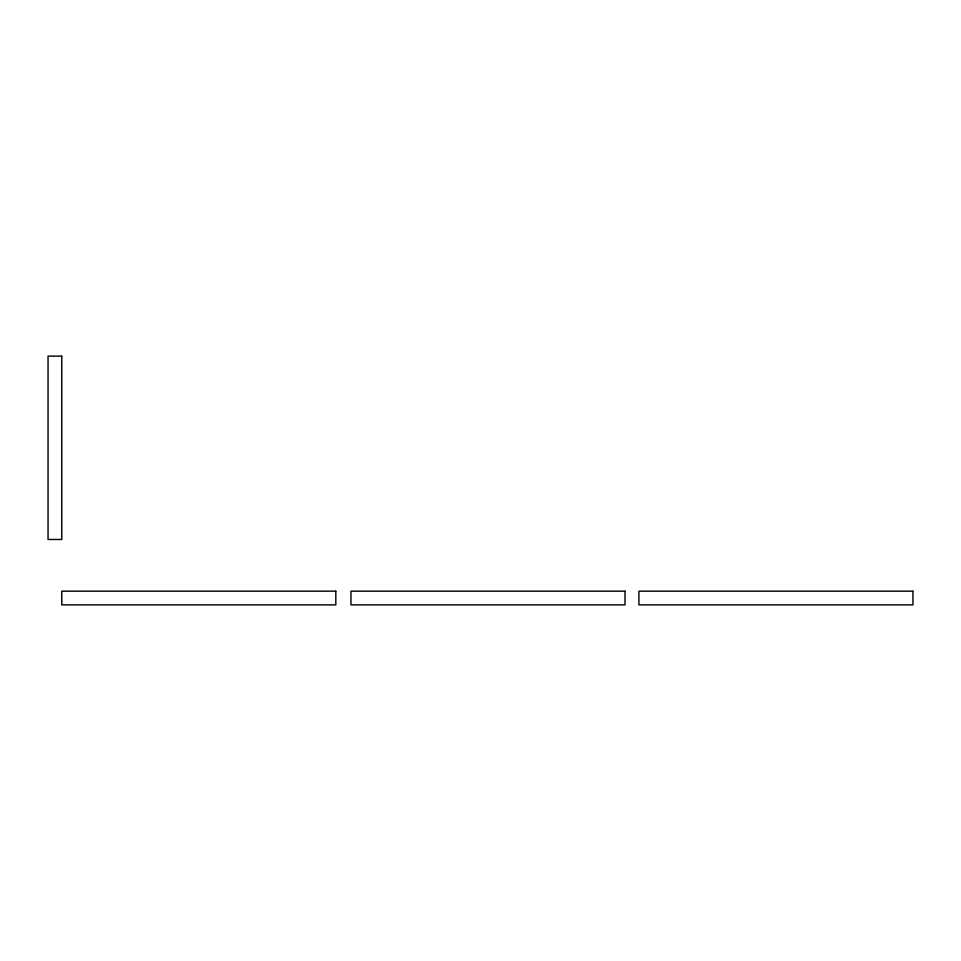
<?xml version="1.0" encoding="UTF-8"?>
<svg xmlns="http://www.w3.org/2000/svg" width="961" height="961" viewBox="0 0 961 961"><rect width="100%" height="100%" fill="white"/><g stroke="black" fill="none" stroke-linecap="round" stroke-linejoin="round"><path stroke-width="1.44" d="M61.756 356.123L48.05 356.123L48.05 539.469L61.756 539.469L61.756 356.123M335.809 591.171L61.756 591.171L61.756 604.877L335.809 604.877L335.809 591.171M625.01 591.171L350.957 591.171L350.957 604.877L625.01 604.877L625.01 591.171M912.95 591.171L638.897 591.171L638.897 604.877L912.95 604.877L912.95 591.171"/></g></svg>
